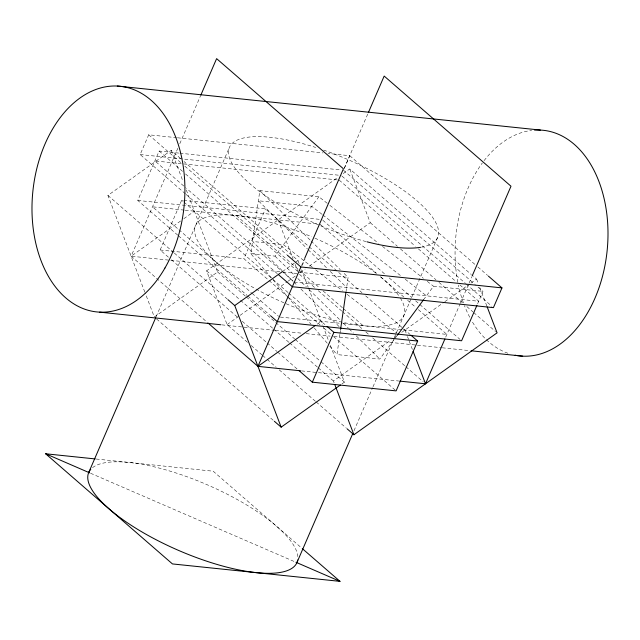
<?xml version="1.0" encoding="UTF-8"?>
<svg xmlns="http://www.w3.org/2000/svg" width="640" height="640" viewBox="0 0 640 640"><rect width="100%" height="100%" fill="white"/><g stroke="black" fill="none" stroke-linecap="round" stroke-linejoin="round"><path stroke-width="0.48" stroke-dasharray="3.2 2.4" d="M271.488 277.896L250.752 253.608L259.848 190.608L318.864 196.752L329.072 204.72M393.792 340.064L379.792 359.016L336.952 354.56L339.856 334.456M339.976 333.616L340.456 330.264M346.024 291.72L348.096 277.36L343.12 272.464M185.36 193.808L140.16 154.544L148.704 134.792L176.44 137.672M177.744 235.152L137.776 200.44L159.152 151.048L178.968 153.104M177.824 148.28L131.12 256.208L207.368 322.432M179.808 143.704L200.392 96.144M168.424 257.192L160.136 249.992L181.704 200.16L265.48 208.872L308.36 246.12M156.128 316.728L229.464 147.264M288.368 297.312L243.92 258.704L265.48 208.872M301.488 265.752L304.256 259.344M302.24 265.408L305.016 259.008M344.2 168.456L367.944 113.576M344.336 168.28L349.776 155.704L327.984 153.44M353.984 430.76L372.616 387.712M373.008 386.792L394.016 338.24M394.416 337.328L396 333.664M396.4 332.744L437.624 237.48M445.696 337.144L459.944 304.216M460.336 303.304L468.648 284.096M469.048 283.176L471.816 276.776M477.632 303.736L482.976 291.392L475.432 284.84M250.752 253.608L275.008 256.136L318.864 196.752M394.376 339.272L396.712 336.112M423.544 299.784L433.528 286.248L482.976 291.392M144.84 292.144L107.912 195.4L171.176 150.36L180.984 158.888M180.6 220.992L131.12 256.208L169.792 260.232M183.84 218.68L194.384 211.176M247.488 342.296L227.104 324.592L206.592 270.84L338.352 177.048M343.232 173.568L349.736 168.936L471.28 274.504M186.296 189.984L217.6 271.984L154.336 317.016L145.192 293.064M282.592 271.488L294.752 262.824M295.568 262.248L298 260.52L184.008 161.512M227.104 324.592L239.304 315.904M240.12 315.328L287.296 281.744M288.104 281.168L297.864 274.216M300.304 272.48L305.184 269.008M309.256 266.112L370.256 222.688L349.736 168.936M317.152 324.216L321.208 321.328M334.12 382.848L333.416 380.992L391.16 339.888M394.416 337.568L396.856 335.832M401.736 332.36L444.032 302.248M444.84 301.672L467.616 285.464M470.872 283.144L476.568 279.096L472.032 275.16M341.992 383.872L344.424 382.136L329.296 342.52M177.432 137.776L323.032 152.92M179.96 153.208L341.48 170.016M140.16 154.544L341.224 175.464M337.208 179.896L154.872 160.928L185.792 187.776M137.776 200.44L322.088 219.608M184.224 210.12L152.496 206.816L178.16 229.112M185.216 210.224L318.072 224.04M160.136 249.992L243.92 258.704M298.656 272.216L348.096 277.36M170.784 260.336L281.824 271.888M282.816 271.992L298.68 273.64M280.312 317.072L341.784 323.464M342.776 323.568L402.264 329.76M403.256 329.864L446.88 334.4L416.68 308.176M221.776 324.856L274.408 330.328M275.4 330.432L301.224 333.12M306.184 333.632L330.024 336.112M333.992 336.528L416.424 345.104M417.416 345.208L441.248 347.688M442.24 347.784L470.048 350.68M301.568 370.896L317.432 372.552M318.424 372.656L398.736 381.008M96.192 459.032L213.184 471.208L301.512 547.92M90.568 473.248L295.072 561.88M329.856 205.328L378.552 243.336M382.48 246.4L423.32 278.272M427.248 281.344L433.528 286.248M322.008 214.304L311.776 206.336L258.384 200.776L307.488 249.048M322.776 214.92L401.328 276.216M405.256 279.28L426.464 295.832M312.528 267.36L283.448 244.68L252.504 241.464L293.072 281.336M315.672 269.816L342.392 290.656M347.112 294.336L396.624 332.96M349.776 155.704L474.84 264.328M477.856 266.952L487.648 275.456M343.464 170.216L474.68 284.184M341.984 176.12L465.544 283.432M466.296 284.088L491.912 306.336M339.192 180.096L415.352 246.248M418.368 248.872L456.072 281.616M459.848 284.896L478.696 301.264L294.384 282.096L186.544 188.432M370.256 222.688L397.432 246.296M400.448 248.92L435.936 279.736M438.952 282.352L463.112 303.336M466.88 306.616L472.92 311.864M473.68 312.52L495.568 331.528M322.848 220.264L385.432 274.632M389.208 277.904L411.832 297.552M415.6 300.824L460.088 339.472M320.056 224.248L376.672 273.424M380.448 276.704L403.848 297.024M407.624 300.304L415.928 307.52M309.12 246.776L361.96 292.672M365.688 295.904L410.136 334.512M148.704 134.792L181.856 163.584M184.872 166.2L286.584 254.536M236.272 215.536L298.176 269.296M298.936 269.952L320.072 288.312M323.088 290.936L342.72 307.984M343.472 308.64L363.096 325.688M159.152 151.048L182.528 171.352M185.544 173.968L297.904 271.56M299.44 274.296L315.288 288.064M318.312 290.688L341.712 311.016M342.464 311.672L362.848 329.368M365.872 331.992L368.888 334.616M372.664 337.896L405.12 366.088M405.88 366.744L423.24 381.824M186.112 194.464L277.28 273.64M181.704 200.16L183.208 201.464M183.96 202.12L271.384 278.056M287.992 292.48L272.112 278.68L287.048 296.12M288.688 293.08L326.36 325.8M289.12 297.968L320.016 324.8M323.784 328.072L332.824 335.92M333.576 336.576L396.112 390.888M178.92 229.768L251.392 292.712M252.144 293.368L278.568 316.312M178.496 235.808L247.12 295.408M247.872 296.064L269.744 315.056M217.6 271.984L245.528 296.248M246.28 296.904L274.968 321.816M275.728 322.472L294.6 338.864M295.352 339.52L320.264 361.16M321.016 361.808L344.424 382.136M206.592 270.84L239.808 299.688M240.56 300.344L273.024 328.536M273.776 329.192L288.872 342.304M289.632 342.96L317.56 367.224M318.32 367.88L333.416 380.992M107.912 195.4L173.584 252.44M174.344 253.096L227.184 298.992M171.44 259.808L237.744 317.392M242.264 321.32L266.368 342.256M267.12 342.912L276.92 351.416M277.672 352.072L298.016 369.744M251.264 345.568L261.832 354.752M262.584 355.408L266.36 358.68M267.12 359.336L276.176 367.208M279.192 369.832L315.432 401.304M316.184 401.96L346.384 428.184M156.6 318.984L273.608 420.616M259.848 190.608L310.376 240.28M311.088 240.976L340.272 269.664M308.2 249.752L326.704 267.936M330.264 271.44L346.632 287.528M275.008 256.136L294.968 275.728M297.824 278.528L306.376 286.928M309.224 289.728L340.584 320.528M343.44 323.328L348.432 328.224M349.144 328.92L353.416 333.12M356.272 335.92L379.792 359.016M293.784 282.04L297.344 285.536M300.904 289.032L340.048 327.512M287.696 296.872L311.024 324.2M314.264 328L327.232 343.176M329.824 346.216L336.952 354.56M476.568 279.096L478.336 283.728M479.744 287.432L486.824 305.968M404.992 330.04L407.112 335.6M407.464 336.528L408.88 340.24M409.232 341.16L412.416 349.504M298 260.52L299.408 264.2M301.512 269.728L308.2 287.24M308.552 288.16L322.616 325.016M322.968 325.936L328.944 341.6M278.168 219.888L293.024 258.808M295.144 264.368L297.616 270.856M171.176 150.36L183.128 181.688M507.88 353.24A113.432 75.976 -84.1 0 1 472.032 321.336M469.744 317.232A113.432 75.976 -84.1 0 1 464.432 305.56M463.44 302.92A113.432 75.976 -84.1 0 1 458.376 285.088M457.824 282.36A113.432 75.976 -84.1 0 1 482.328 162.984M484.072 160.664A113.432 75.976 -84.1 0 1 531.632 130.408M92.528 467.68A113.432 35.808 23.4 0 1 207.224 484.784A113.432 35.808 23.4 0 1 297.848 556.672M323.648 150.104A113.432 35.808 23.4 0 1 423.488 206.792A113.432 35.808 23.4 0 1 421.512 247.16M366.152 241.592A113.432 35.808 23.4 0 1 231.56 162.672A113.432 35.808 23.4 0 1 315.696 147.448M400.344 298.024A113.432 35.808 23.4 0 1 316.016 315.04A113.432 35.808 23.4 0 1 194.64 231.248A113.432 35.808 23.4 0 1 311.608 236.76M314.912 238.184A113.432 35.808 23.4 0 1 376.576 273.672M380.808 277.072A113.432 35.808 23.4 0 1 399.44 296.624"/><path stroke-width="0.96" d="M340.584 329.424L345.904 292.552M200.784 95.232L216.616 58.64L343.44 168.792L304.656 258.432M88.736 472.456L155.728 317.648M287.336 255.192L300.896 266.968L257.944 366.36L300.584 370.8M368.344 112.656L384.176 76.072L511 186.224L472.208 275.864M410.888 335.168L417.672 341.056L396.112 390.888L312.328 382.176L333.896 332.344L327.112 326.456M296.896 562.672L352.792 433.512M399.728 381.112L425.504 383.792L444.904 338.976M476.96 305.28L461.6 340.776L277.28 321.608L270.496 315.712M488.408 276.112L501.968 287.888L493.416 307.648L292.344 286.728L278.784 274.952M397.296 335.328L423.544 299.784M340.368 385.024L281.16 427.168L234.736 305.552L281.776 272.064M315.536 325.368L257.944 366.36L208.12 323.088M347.136 428.84L353.928 434.744L497.08 332.84L487.176 306.896M117.312 86.056L540.376 130.072M300.896 266.968L501.968 287.888M333.896 332.344L417.672 341.056M99.624 312.144L220.784 324.752M471.04 350.784L522.688 356.152M302.264 548.576L340.008 581.36L172.456 563.928L45.624 453.776L95.2 458.928M45.624 453.776L89.648 472.856M295.992 562.28L340.008 581.36M227.944 299.648L234.736 305.552M298.768 370.392L312.328 382.176M274.36 421.272L281.16 427.168M413.128 351.36L425.504 383.792M334.832 384.696L353.928 434.744M534.56 130.128A113.432 75.976 -84.1 0 1 607.384 248.016A113.432 75.976 -84.1 0 1 515.128 355.232M297.704 560A113.432 35.808 23.4 0 1 177.072 549.76A113.432 35.808 23.4 0 1 90.784 469.312M420.56 247.32A113.432 35.808 23.4 0 1 367.048 241.824M164.952 268.016A113.432 75.976 -84.1 0 0 124.872 86.984A113.432 75.976 -84.1 0 0 35.576 242.304A113.432 75.976 -84.1 0 0 164.952 268.016"/></g></svg>
